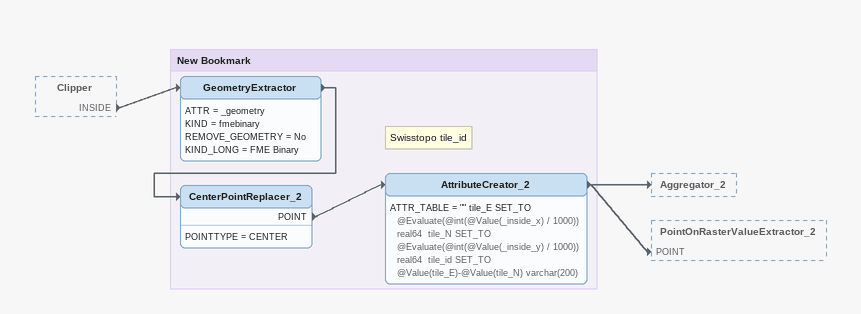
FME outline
Clipper [outside]
    INSIDE -> GeometryExtractor

Bookmark: New Bookmark
GeometryExtractor
    ATTR = _geometry
    KIND = fmebinary
    REMOVE_GEOMETRY = No
    KIND_LONG = FME Binary
    -> CenterPointReplacer_2
CenterPointReplacer_2
    POINTTYPE = CENTER
    POINT -> AttributeCreator_2
Note: Swisstopo tile_id
AttributeCreator_2
    ATTR_TABLE = "" tile_E SET_TO @Evaluate(@int(@Value(_inside_x) / 1000)) real64  tile_N SET_TO @Evaluate(@int(@Value(_inside_y) / 1000)) real64  tile_id SET_TO @Value(tile_E)-@Value(tile_N) varchar(200)
    -> Aggregator_2
    -> PointOnRasterValueExtractor_2 [POINT]
